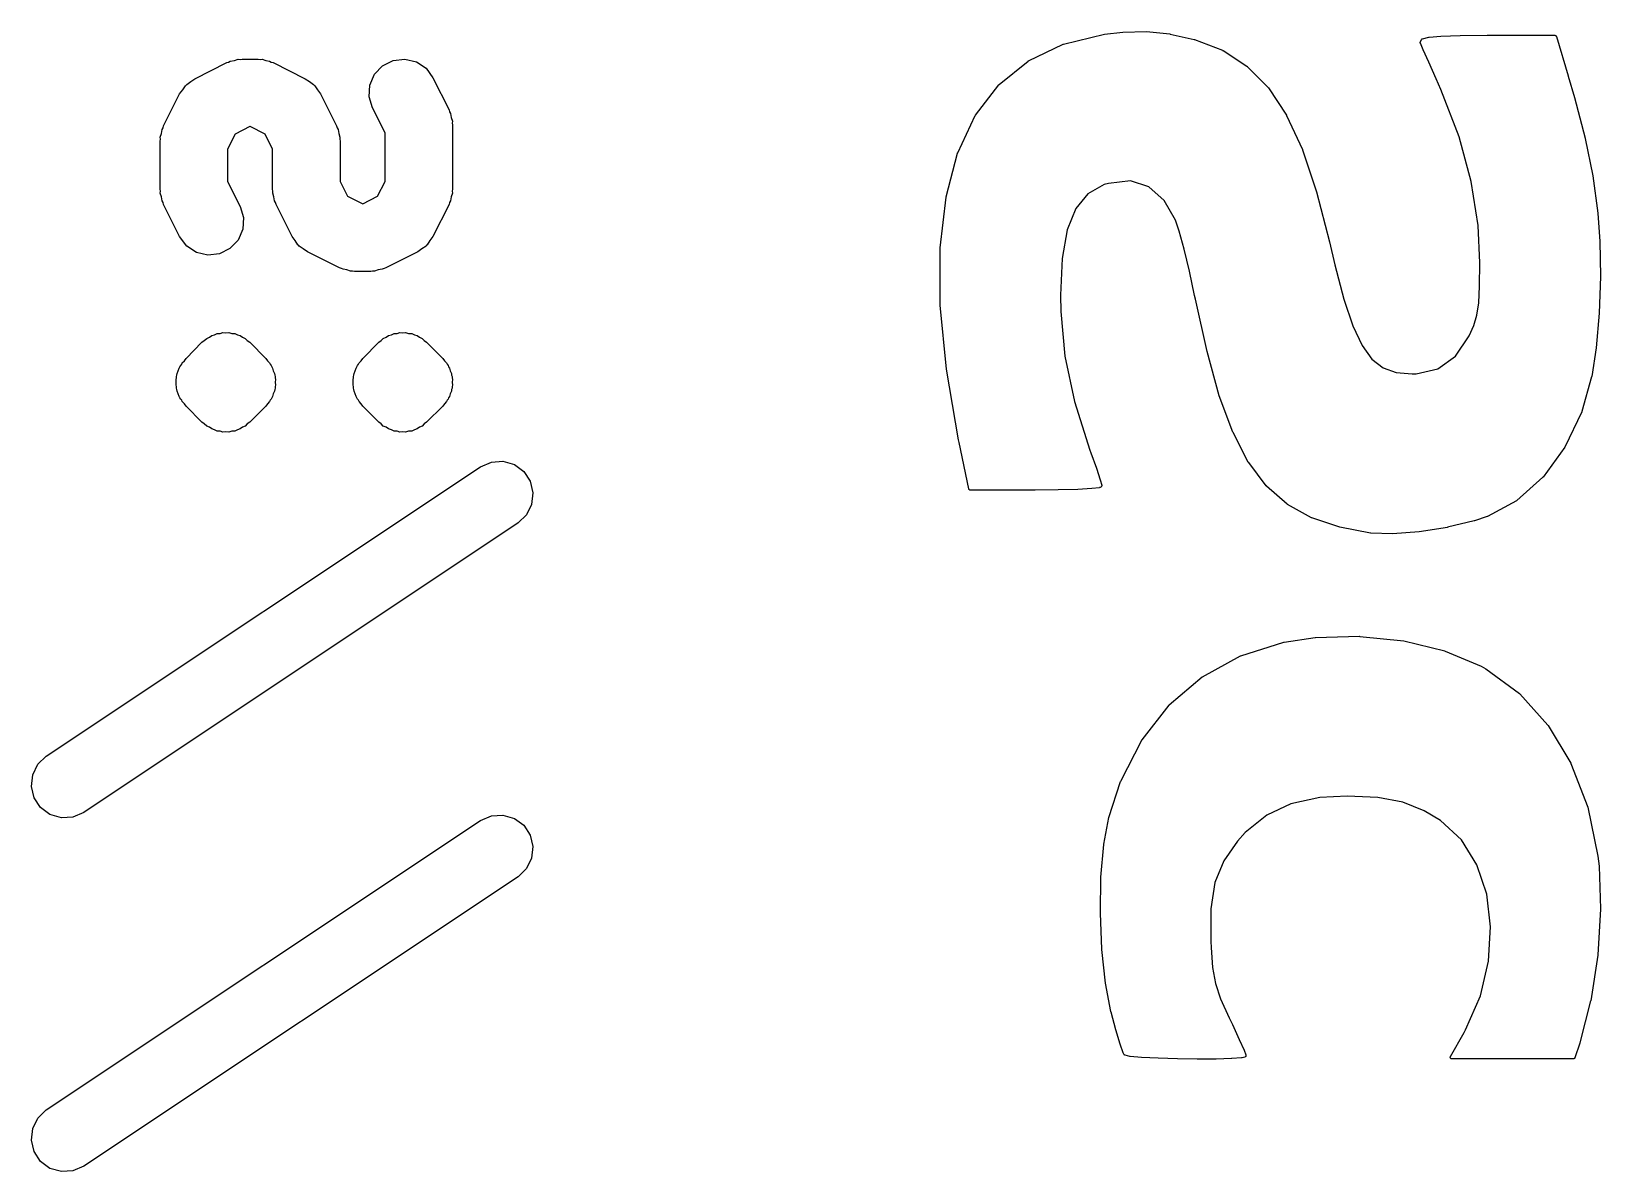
# Model space of a CAD drawing. Extents: x 91.3 to 189.8, y -113.5 to -60.4.
# Drawn here: x 109.155 to 113.801, y -88.068 to -84.692 of the extents above; entities that cross this region are included whole.
import ezdxf

# ---------------------------------------------------------------- set-up
doc = ezdxf.new("R2010")
doc.units = 0
doc.header["$MEASUREMENT"] = 0
doc.layers.add('BLACK', color=7, linetype='CONTINUOUS')

msp = doc.modelspace()

# ---------------------------------------------------------------- linework, layer by layer
at = {"layer": 'Black'}
for p, q in [((112.332, -84.7001), (112.386, -84.6937)), ((112.386, -84.6937), (112.457, -84.6918)), ((112.386, -84.6937), (112.386, -84.6937)), ((112.386, -84.6937), (112.386, -84.6937)), ((112.457, -84.6918), (112.457, -84.6918)), ((112.457, -84.6918), (112.526, -84.6995)), ((112.457, -84.6918), (112.457, -84.6918)), ((112.107, -84.7791), (112.21, -84.7296)), ((112.21, -84.7296), (112.211, -84.7295)), ((112.211, -84.7293), (112.332, -84.7002)), ((112.211, -84.7295), (112.211, -84.7293)), ((112.332, -84.7002), (112.332, -84.7001)), ((112.332, -84.7002), (112.332, -84.7002)), ((112.526, -84.6995), (112.527, -84.6996)), ((112.527, -84.6996), (112.527, -84.6996)), ((112.527, -84.6996), (112.598, -84.7156)), ((112.598, -84.7156), (112.598, -84.7158)), ((112.598, -84.7158), (112.599, -84.7158)), ((112.599, -84.7158), (112.682, -84.7479)), ((113.267, -84.7238), (113.268, -84.7234)), ((113.267, -84.7243), (113.267, -84.7238)), ((113.267, -84.7247), (113.267, -84.7243)), ((113.267, -84.7251), (113.267, -84.7247)), ((113.267, -84.7253), (113.267, -84.7251)), ((113.267, -84.7254), (113.267, -84.7253)), ((113.267, -84.7255), (113.267, -84.7254)), ((113.267, -84.726), (113.267, -84.7255)), ((113.267, -84.7255), (113.267, -84.7255)), ((113.267, -84.7265), (113.267, -84.726)), ((113.268, -84.7268), (113.267, -84.7265)), ((113.268, -84.723), (113.271, -84.7163)), ((113.268, -84.7234), (113.268, -84.723)), ((113.268, -84.7271), (113.268, -84.7268)), ((113.276, -84.746), (113.268, -84.7271)), ((113.271, -84.7155), (113.272, -84.7152)), ((113.271, -84.716), (113.271, -84.7155)), ((113.271, -84.7163), (113.271, -84.716)), ((113.272, -84.7143), (113.273, -84.7141)), ((113.272, -84.7146), (113.272, -84.7143)), ((113.272, -84.7149), (113.272, -84.7146)), ((113.272, -84.7152), (113.272, -84.7149)), ((113.273, -84.7139), (113.274, -84.7138)), ((113.273, -84.7141), (113.273, -84.7139)), ((113.274, -84.7136), (113.292, -84.7088)), ((113.274, -84.7138), (113.274, -84.7136)), ((113.292, -84.7088), (113.293, -84.7087)), ((113.292, -84.7088), (113.292, -84.7088)), ((113.293, -84.7087), (113.328, -84.7056)), ((113.328, -84.7056), (113.385, -84.7039)), ((113.328, -84.7056), (113.328, -84.7056)), ((113.328, -84.7056), (113.328, -84.7056)), ((113.385, -84.7039), (113.465, -84.7034)), ((113.385, -84.7039), (113.385, -84.7039)), ((113.385, -84.7039), (113.385, -84.7039)), ((113.465, -84.7034), (113.465, -84.7034)), ((113.465, -84.7034), (113.465, -84.7034)), ((113.465, -84.7034), (113.665, -84.7034)), ((113.665, -84.7034), (113.665, -84.7035)), ((113.665, -84.7035), (113.666, -84.7036)), ((113.666, -84.7036), (113.666, -84.7037)), ((113.666, -84.7037), (113.666, -84.7037)), ((113.666, -84.7037), (113.667, -84.704)), ((113.667, -84.704), (113.667, -84.7042)), ((113.667, -84.7042), (113.668, -84.7044)), ((113.668, -84.7044), (113.668, -84.7046)), ((113.668, -84.7046), (113.668, -84.705)), ((113.668, -84.705), (113.669, -84.7054)), ((113.669, -84.7054), (113.669, -84.7057)), ((113.669, -84.7057), (113.669, -84.7059)), ((113.669, -84.7059), (113.669, -84.7065)), ((113.669, -84.7065), (113.67, -84.707)), ((113.67, -84.707), (113.705, -84.8239)), ((109.639, -84.832), (109.734, -84.7844)), ((109.734, -84.7844), (109.739, -84.7827)), ((109.739, -84.7827), (109.744, -84.7798)), ((109.744, -84.7798), (109.756, -84.7778)), ((109.756, -84.7778), (109.767, -84.7745)), ((109.767, -84.7745), (109.773, -84.7748)), ((109.773, -84.7748), (109.779, -84.7738)), ((109.779, -84.7738), (109.826, -84.7738)), ((109.826, -84.7738), (109.832, -84.7748)), ((109.832, -84.7748), (109.838, -84.7745)), ((109.838, -84.7745), (109.849, -84.7778)), ((109.849, -84.7778), (109.86, -84.7798)), ((109.86, -84.7798), (109.865, -84.7827)), ((109.865, -84.7827), (109.871, -84.7844)), ((109.871, -84.7844), (109.966, -84.832)), ((110.195, -84.7935), (110.226, -84.778)), ((110.226, -84.778), (110.261, -84.774)), ((110.261, -84.774), (110.295, -84.7821)), ((110.295, -84.7821), (110.324, -84.8012)), ((112.02, -84.8495), (112.106, -84.7797)), ((112.106, -84.7794), (112.107, -84.7791)), ((112.106, -84.7797), (112.106, -84.7794)), ((112.682, -84.7479), (112.682, -84.7482)), ((112.682, -84.7482), (112.683, -84.7484)), ((112.683, -84.7484), (112.754, -84.7947)), ((113.292, -84.7832), (113.276, -84.746)), ((113.276, -84.746), (113.276, -84.746)), ((113.276, -84.746), (113.276, -84.746)), ((113.314, -84.8323), (113.292, -84.7832)), ((113.292, -84.7832), (113.292, -84.7832)), ((109.627, -84.8407), (109.639, -84.832)), ((109.966, -84.832), (109.978, -84.8407)), ((110.157, -84.8506), (110.171, -84.8187)), ((110.171, -84.8187), (110.195, -84.7935)), ((110.324, -84.8012), (110.344, -84.8291)), ((110.344, -84.8291), (110.392, -84.9243)), ((112.754, -84.7947), (112.755, -84.7951)), ((112.755, -84.7951), (112.755, -84.7954)), ((112.755, -84.7954), (112.817, -84.858)), ((113.328, -84.8641), (113.314, -84.8323)), ((113.705, -84.8239), (113.705, -84.824)), ((113.705, -84.824), (113.705, -84.824)), ((113.705, -84.824), (113.724, -84.8877)), ((109.546, -84.9719), (109.594, -84.8767)), ((109.594, -84.8767), (109.603, -84.8649)), ((109.603, -84.8649), (109.611, -84.8527)), ((109.611, -84.8527), (109.613, -84.851)), ((109.613, -84.851), (109.615, -84.8488)), ((109.615, -84.8488), (109.627, -84.8407)), ((109.978, -84.8407), (109.99, -84.8488)), ((109.99, -84.8488), (109.992, -84.851)), ((109.992, -84.851), (109.994, -84.8527)), ((109.994, -84.8527), (110.002, -84.8649)), ((110.002, -84.8649), (110.011, -84.8767)), ((110.011, -84.8767), (110.058, -84.9719)), ((110.155, -84.8852), (110.157, -84.8506)), ((111.95, -84.9403), (112.019, -84.8503)), ((112.019, -84.8499), (112.02, -84.8495)), ((112.019, -84.8503), (112.019, -84.8499)), ((112.817, -84.858), (112.817, -84.8584)), ((112.817, -84.8584), (112.818, -84.8588)), ((112.818, -84.8588), (112.871, -84.9398)), ((113.382, -85.0045), (113.328, -84.8641)), ((110.165, -84.9185), (110.155, -84.8852)), ((110.202, -84.9927), (110.165, -84.9185)), ((110.392, -84.9243), (110.393, -84.9299)), ((113.724, -84.8877), (113.724, -84.8878)), ((113.724, -84.8878), (113.724, -84.8878)), ((113.724, -84.8878), (113.755, -85.0085)), ((109.545, -84.9775), (109.546, -84.9719)), ((109.802, -84.9738), (109.758, -84.996)), ((109.803, -84.9738), (109.802, -84.9738)), ((109.847, -84.996), (109.803, -84.9738)), ((110.058, -84.9719), (110.06, -84.9775)), ((110.393, -84.9299), (110.396, -84.9348)), ((110.396, -84.9348), (110.398, -84.9464)), ((110.398, -84.9464), (110.402, -84.9576)), ((110.402, -84.9576), (110.401, -84.9634)), ((110.401, -84.9634), (110.402, -84.969)), ((110.402, -84.969), (110.402, -85.1595)), ((111.898, -85.0512), (111.949, -84.9412)), ((111.949, -84.9408), (111.95, -84.9403)), ((111.949, -84.9412), (111.949, -84.9408)), ((112.871, -84.9398), (112.871, -84.9402)), ((112.871, -84.9402), (112.871, -84.9405)), ((112.871, -84.9405), (112.918, -85.042)), ((109.536, -85.0052), (109.54, -84.994)), ((109.537, -85.011), (109.536, -85.0052)), ((109.536, -85.0167), (109.537, -85.011)), ((109.536, -85.1595), (109.536, -85.0167)), ((109.54, -84.994), (109.542, -84.9825)), ((109.542, -84.9825), (109.545, -84.9775)), ((109.758, -84.996), (109.736, -85.0403)), ((109.869, -85.0403), (109.847, -84.996)), ((110.06, -84.9775), (110.063, -84.9825)), ((110.063, -84.9825), (110.065, -84.994)), ((110.065, -84.994), (110.068, -85.0052)), ((110.068, -85.0052), (110.068, -85.011)), ((110.068, -85.011), (110.069, -85.0167)), ((110.069, -85.0167), (110.069, -85.1359)), ((110.202, -85.1359), (110.202, -84.9927)), ((113.418, -85.136), (113.382, -85.0045)), ((113.755, -85.0085), (113.755, -85.0087)), ((113.755, -85.0087), (113.755, -85.0088)), ((113.755, -85.0088), (113.778, -85.1197)), ((109.736, -85.0403), (109.736, -85.1359)), ((109.869, -85.1595), (109.869, -85.0403)), ((111.863, -85.182), (111.897, -85.052)), ((111.897, -85.0516), (111.898, -85.0512)), ((111.897, -85.052), (111.897, -85.0516)), ((112.918, -85.042), (112.918, -85.0422)), ((112.918, -85.0422), (112.918, -85.0425)), ((112.918, -85.0425), (112.96, -85.1665)), ((109.537, -85.1652), (109.536, -85.1595)), ((109.736, -85.1359), (109.773, -85.21)), ((109.87, -85.1652), (109.869, -85.1595)), ((110.069, -85.1359), (110.091, -85.1802)), ((110.18, -85.1802), (110.202, -85.1359)), ((110.402, -85.1595), (110.401, -85.1652)), ((112.331, -85.1456), (112.283, -85.1728)), ((112.344, -85.1418), (112.331, -85.1456)), ((112.409, -85.1347), (112.344, -85.1418)), ((112.463, -85.1517), (112.409, -85.1347)), ((112.509, -85.193), (112.463, -85.1517)), ((113.438, -85.267), (113.418, -85.136)), ((113.778, -85.1197), (113.778, -85.1199)), ((113.778, -85.1199), (113.778, -85.12)), ((113.778, -85.12), (113.793, -85.2306)), ((109.536, -85.171), (109.537, -85.1652)), ((109.54, -85.1822), (109.536, -85.171)), ((109.542, -85.1937), (109.54, -85.1822)), ((109.545, -85.1987), (109.542, -85.1937)), ((109.546, -85.2042), (109.545, -85.1987)), ((109.594, -85.2995), (109.546, -85.2042)), ((109.87, -85.171), (109.87, -85.1652)), ((109.873, -85.1822), (109.87, -85.171)), ((109.875, -85.1937), (109.873, -85.1822)), ((109.878, -85.1987), (109.875, -85.1937)), ((109.88, -85.2042), (109.878, -85.1987)), ((109.927, -85.2995), (109.88, -85.2042)), ((110.091, -85.1802), (110.136, -85.2024)), ((110.136, -85.2024), (110.18, -85.1802)), ((110.136, -85.2024), (110.136, -85.2024)), ((110.392, -85.2042), (110.344, -85.2995)), ((110.393, -85.1987), (110.392, -85.2042)), ((110.396, -85.1937), (110.393, -85.1987)), ((110.398, -85.1822), (110.396, -85.1937)), ((110.402, -85.171), (110.398, -85.1822)), ((110.401, -85.1652), (110.402, -85.171)), ((111.846, -85.3325), (111.863, -85.1827)), ((111.863, -85.1824), (111.863, -85.182)), ((111.863, -85.1827), (111.863, -85.1824)), ((112.283, -85.1728), (112.247, -85.2166)), ((112.542, -85.2506), (112.509, -85.193)), ((112.96, -85.1665), (112.96, -85.1667)), ((112.96, -85.1667), (112.96, -85.1668)), ((112.96, -85.1668), (112.998, -85.3154)), ((109.773, -85.21), (109.783, -85.2433)), ((109.783, -85.2433), (109.781, -85.278)), ((112.247, -85.2166), (112.222, -85.2798)), ((112.553, -85.2838), (112.542, -85.2506)), ((113.793, -85.2306), (113.793, -85.2308)), ((113.793, -85.2308), (113.793, -85.231)), ((113.793, -85.231), (113.799, -85.3127)), ((109.615, -85.3274), (109.594, -85.2995)), ((109.781, -85.278), (109.767, -85.3099)), ((109.936, -85.3113), (109.927, -85.2995)), ((110.344, -85.2995), (110.335, -85.3113)), ((112.222, -85.2798), (112.207, -85.3647)), ((112.568, -85.3367), (112.553, -85.2838)), ((113.443, -85.3769), (113.438, -85.267)), ((109.644, -85.3465), (109.615, -85.3274)), ((109.677, -85.3546), (109.644, -85.3465)), ((109.743, -85.3351), (109.712, -85.3506)), ((109.767, -85.3099), (109.743, -85.3351)), ((109.944, -85.3235), (109.936, -85.3113)), ((109.946, -85.3252), (109.944, -85.3235)), ((109.948, -85.3274), (109.946, -85.3252)), ((109.96, -85.3355), (109.948, -85.3274)), ((109.972, -85.3442), (109.96, -85.3355)), ((110.067, -85.3918), (109.972, -85.3442)), ((110.299, -85.3442), (110.204, -85.3918)), ((110.311, -85.3355), (110.299, -85.3442)), ((110.324, -85.3274), (110.311, -85.3355)), ((110.325, -85.3252), (110.324, -85.3274)), ((110.327, -85.3235), (110.325, -85.3252)), ((110.335, -85.3113), (110.327, -85.3235)), ((111.846, -85.3328), (111.846, -85.3325)), ((111.846, -85.3331), (111.846, -85.3328)), ((111.846, -85.5026), (111.846, -85.3331)), ((112.584, -85.4023), (112.568, -85.3367)), ((112.998, -85.3154), (112.998, -85.3155)), ((112.998, -85.3155), (112.998, -85.3155)), ((112.998, -85.3155), (113.014, -85.3827)), ((113.799, -85.3127), (113.799, -85.3129)), ((113.799, -85.3129), (113.799, -85.313)), ((113.799, -85.313), (113.801, -85.4178)), ((109.712, -85.3506), (109.677, -85.3546)), ((110.073, -85.3935), (110.067, -85.3918)), ((110.204, -85.3918), (110.199, -85.3935)), ((112.207, -85.3647), (112.202, -85.4731)), ((113.014, -85.3827), (113.041, -85.4845)), ((113.442, -85.4464), (113.443, -85.3769)), ((110.078, -85.3964), (110.073, -85.3935)), ((110.089, -85.3984), (110.078, -85.3964)), ((110.1, -85.4017), (110.089, -85.3984)), ((110.106, -85.4014), (110.1, -85.4017)), ((110.112, -85.4024), (110.106, -85.4014)), ((110.16, -85.4024), (110.112, -85.4024)), ((110.165, -85.4014), (110.16, -85.4024)), ((110.171, -85.4017), (110.165, -85.4014)), ((110.182, -85.3984), (110.171, -85.4017)), ((110.194, -85.3964), (110.182, -85.3984)), ((110.199, -85.3935), (110.194, -85.3964)), ((112.599, -85.4735), (112.584, -85.4023)), ((113.801, -85.418), (113.797, -85.5263)), ((113.801, -85.4178), (113.801, -85.4179)), ((113.801, -85.4179), (113.801, -85.418)), ((112.202, -85.4731), (112.203, -85.521)), ((112.602, -85.4848), (112.599, -85.4735)), ((112.602, -85.4849), (112.602, -85.4848)), ((112.602, -85.4848), (112.602, -85.4848)), ((112.636, -85.64), (112.602, -85.4849)), ((113.041, -85.4845), (113.067, -85.5634)), ((113.44, -85.496), (113.442, -85.4464)), ((111.846, -85.5028), (111.846, -85.5026)), ((111.846, -85.503), (111.846, -85.5028)), ((111.864, -85.6921), (111.846, -85.503)), ((112.203, -85.521), (112.215, -85.6536)), ((113.426, -85.5627), (113.435, -85.5324)), ((113.435, -85.5324), (113.44, -85.496)), ((113.797, -85.5266), (113.788, -85.6285)), ((113.797, -85.5263), (113.797, -85.5265)), ((113.797, -85.5265), (113.797, -85.5266)), ((113.067, -85.5634), (113.095, -85.622)), ((113.412, -85.5929), (113.426, -85.5627)), ((109.613, -85.6602), (109.66, -85.6126)), ((109.66, -85.6126), (109.667, -85.6076)), ((109.667, -85.6076), (109.674, -85.6014)), ((109.674, -85.6014), (109.682, -85.5977)), ((109.682, -85.5977), (109.689, -85.5927)), ((109.689, -85.5927), (109.697, -85.5904)), ((109.697, -85.5904), (109.705, -85.5867)), ((109.705, -85.5867), (109.714, -85.586)), ((109.714, -85.586), (109.722, -85.5837)), ((109.722, -85.5837), (109.731, -85.5845)), ((109.731, -85.5845), (109.74, -85.5837)), ((109.74, -85.5837), (109.748, -85.586)), ((109.748, -85.586), (109.757, -85.5867)), ((109.757, -85.5867), (109.765, -85.5904)), ((109.765, -85.5904), (109.773, -85.5927)), ((109.773, -85.5927), (109.78, -85.5977)), ((109.78, -85.5977), (109.788, -85.6014)), ((109.788, -85.6014), (109.794, -85.6076)), ((109.794, -85.6076), (109.802, -85.6126)), ((109.802, -85.6126), (109.849, -85.6602)), ((110.136, -85.6602), (110.184, -85.6126)), ((110.184, -85.6126), (110.191, -85.6076)), ((110.191, -85.6076), (110.197, -85.6014)), ((110.197, -85.6014), (110.205, -85.5977)), ((110.205, -85.5977), (110.212, -85.5927)), ((110.212, -85.5927), (110.221, -85.5904)), ((110.221, -85.5904), (110.229, -85.5867)), ((110.229, -85.5867), (110.238, -85.586)), ((110.238, -85.586), (110.246, -85.5837)), ((110.246, -85.5837), (110.255, -85.5845)), ((110.255, -85.5845), (110.263, -85.5837)), ((110.263, -85.5837), (110.272, -85.586)), ((110.272, -85.586), (110.281, -85.5867)), ((110.281, -85.5867), (110.289, -85.5904)), ((110.289, -85.5904), (110.297, -85.5927)), ((110.297, -85.5927), (110.304, -85.5977)), ((110.304, -85.5977), (110.312, -85.6014)), ((110.312, -85.6014), (110.318, -85.6076)), ((110.318, -85.6076), (110.325, -85.6126)), ((110.325, -85.6126), (110.373, -85.6602)), ((113.095, -85.622), (113.124, -85.6627)), ((113.371, -85.6539), (113.412, -85.5929)), ((109.601, -85.6736), (109.608, -85.6674)), ((109.608, -85.6674), (109.613, -85.6602)), ((109.849, -85.6602), (109.854, -85.6674)), ((109.854, -85.6674), (109.86, -85.6736)), ((110.125, -85.6736), (110.131, -85.6674)), ((110.131, -85.6674), (110.136, -85.6602)), ((110.373, -85.6602), (110.378, -85.6674)), ((110.378, -85.6674), (110.384, -85.6736)), ((112.215, -85.6536), (112.243, -85.7875)), ((112.636, -85.6401), (112.636, -85.64)), ((112.636, -85.6402), (112.636, -85.6401)), ((112.672, -85.7707), (112.636, -85.6402)), ((113.124, -85.6627), (113.157, -85.6883)), ((113.319, -85.691), (113.371, -85.6539)), ((113.788, -85.6288), (113.775, -85.7142)), ((113.788, -85.6285), (113.788, -85.6286)), ((113.788, -85.6286), (113.788, -85.6288)), ((109.584, -85.7222), (109.585, -85.718)), ((109.585, -85.7136), (109.586, -85.7095)), ((109.585, -85.718), (109.585, -85.7136)), ((109.586, -85.7095), (109.587, -85.7051)), ((109.587, -85.7051), (109.59, -85.6971)), ((109.59, -85.6971), (109.593, -85.6887)), ((109.593, -85.6887), (109.595, -85.6851)), ((109.595, -85.6851), (109.597, -85.681)), ((109.597, -85.681), (109.6, -85.6776)), ((109.6, -85.6776), (109.601, -85.6736)), ((109.86, -85.6736), (109.862, -85.6776)), ((109.862, -85.6776), (109.865, -85.681)), ((109.865, -85.681), (109.867, -85.6851)), ((109.867, -85.6851), (109.869, -85.6887)), ((109.869, -85.6887), (109.871, -85.6971)), ((109.871, -85.6971), (109.875, -85.7051)), ((109.875, -85.7051), (109.876, -85.7095)), ((109.876, -85.7095), (109.877, -85.7136)), ((109.877, -85.7136), (109.877, -85.718)), ((109.877, -85.718), (109.878, -85.7222)), ((110.108, -85.7222), (110.109, -85.718)), ((110.109, -85.7136), (110.11, -85.7095)), ((110.109, -85.718), (110.109, -85.7136)), ((110.11, -85.7095), (110.111, -85.7051)), ((110.111, -85.7051), (110.114, -85.6971)), ((110.114, -85.6971), (110.117, -85.6887)), ((110.117, -85.6887), (110.119, -85.6851)), ((110.119, -85.6851), (110.121, -85.681)), ((110.121, -85.681), (110.123, -85.6776)), ((110.123, -85.6776), (110.125, -85.6736)), ((110.384, -85.6736), (110.386, -85.6776)), ((110.386, -85.6776), (110.389, -85.681)), ((110.389, -85.681), (110.39, -85.6851)), ((110.39, -85.6851), (110.393, -85.6887)), ((110.393, -85.6887), (110.395, -85.6971)), ((110.395, -85.6971), (110.399, -85.7051)), ((110.399, -85.7051), (110.399, -85.7095)), ((110.399, -85.7095), (110.401, -85.7136)), ((110.401, -85.7136), (110.401, -85.718)), ((110.401, -85.718), (110.402, -85.7222)), ((111.864, -85.6923), (111.864, -85.6921)), ((111.864, -85.6925), (111.864, -85.6923)), ((111.9, -85.9011), (111.864, -85.6925)), ((113.157, -85.6883), (113.196, -85.702)), ((113.196, -85.702), (113.243, -85.706)), ((113.243, -85.706), (113.255, -85.7057)), ((113.255, -85.7057), (113.319, -85.691)), ((113.774, -85.7148), (113.745, -85.8173)), ((113.775, -85.7142), (113.774, -85.7145)), ((113.774, -85.7145), (113.774, -85.7148)), ((109.584, -85.731), (109.584, -85.7222)), ((109.584, -85.7397), (109.584, -85.731)), ((109.585, -85.7439), (109.584, -85.7397)), ((109.585, -85.7483), (109.585, -85.7439)), ((109.586, -85.7525), (109.585, -85.7483)), ((109.587, -85.7568), (109.586, -85.7525)), ((109.59, -85.7648), (109.587, -85.7568)), ((109.593, -85.7732), (109.59, -85.7648)), ((109.871, -85.7648), (109.869, -85.7732)), ((109.875, -85.7568), (109.871, -85.7648)), ((109.876, -85.7525), (109.875, -85.7568)), ((109.877, -85.7483), (109.876, -85.7525)), ((109.878, -85.7222), (109.877, -85.731)), ((109.877, -85.731), (109.878, -85.7397)), ((109.878, -85.7397), (109.877, -85.7439)), ((109.877, -85.7439), (109.877, -85.7483)), ((110.108, -85.731), (110.108, -85.7222)), ((110.108, -85.7397), (110.108, -85.731)), ((110.109, -85.7439), (110.108, -85.7397)), ((110.109, -85.7483), (110.109, -85.7439)), ((110.11, -85.7525), (110.109, -85.7483)), ((110.111, -85.7568), (110.11, -85.7525)), ((110.114, -85.7648), (110.111, -85.7568)), ((110.117, -85.7732), (110.114, -85.7648)), ((110.395, -85.7648), (110.393, -85.7732)), ((110.399, -85.7568), (110.395, -85.7648)), ((110.401, -85.7483), (110.399, -85.7525)), ((110.399, -85.7525), (110.399, -85.7568)), ((110.402, -85.7222), (110.401, -85.731)), ((110.401, -85.731), (110.402, -85.7397)), ((110.402, -85.7397), (110.401, -85.7439)), ((110.401, -85.7439), (110.401, -85.7483)), ((109.595, -85.7768), (109.593, -85.7732)), ((109.597, -85.781), (109.595, -85.7768)), ((109.6, -85.7843), (109.597, -85.781)), ((109.601, -85.7883), (109.6, -85.7843)), ((109.608, -85.7945), (109.601, -85.7883)), ((109.613, -85.8017), (109.608, -85.7945)), ((109.66, -85.8493), (109.613, -85.8017)), ((109.849, -85.8017), (109.802, -85.8493)), ((109.854, -85.7945), (109.849, -85.8017)), ((109.86, -85.7883), (109.854, -85.7945)), ((109.862, -85.7843), (109.86, -85.7883)), ((109.865, -85.781), (109.862, -85.7843)), ((109.867, -85.7768), (109.865, -85.781)), ((109.869, -85.7732), (109.867, -85.7768)), ((110.119, -85.7768), (110.117, -85.7732)), ((110.121, -85.781), (110.119, -85.7768)), ((110.123, -85.7843), (110.121, -85.781)), ((110.125, -85.7883), (110.123, -85.7843)), ((110.131, -85.7945), (110.125, -85.7883)), ((110.136, -85.8017), (110.131, -85.7945)), ((110.184, -85.8493), (110.136, -85.8017)), ((110.373, -85.8017), (110.325, -85.8493)), ((110.378, -85.7945), (110.373, -85.8017)), ((110.384, -85.7883), (110.378, -85.7945)), ((110.386, -85.7843), (110.384, -85.7883)), ((110.389, -85.781), (110.386, -85.7843)), ((110.39, -85.7768), (110.389, -85.781)), ((110.393, -85.7732), (110.39, -85.7768)), ((112.243, -85.7875), (112.289, -85.9317)), ((112.672, -85.7709), (112.672, -85.7707)), ((112.672, -85.7711), (112.672, -85.7709)), ((112.712, -85.8791), (112.672, -85.7711)), ((109.667, -85.8543), (109.66, -85.8493)), ((109.674, -85.8605), (109.667, -85.8543)), ((109.794, -85.8543), (109.788, -85.8605)), ((109.802, -85.8493), (109.794, -85.8543)), ((110.191, -85.8543), (110.184, -85.8493)), ((110.197, -85.8605), (110.191, -85.8543)), ((110.318, -85.8543), (110.312, -85.8605)), ((110.325, -85.8493), (110.318, -85.8543)), ((113.745, -85.818), (113.695, -85.9226)), ((113.745, -85.8173), (113.745, -85.8177)), ((113.745, -85.8177), (113.745, -85.818)), ((109.682, -85.8642), (109.674, -85.8605)), ((109.689, -85.8692), (109.682, -85.8642)), ((109.697, -85.8715), (109.689, -85.8692)), ((109.705, -85.8752), (109.697, -85.8715)), ((109.714, -85.8759), (109.705, -85.8752)), ((109.722, -85.8782), (109.714, -85.8759)), ((109.731, -85.8774), (109.722, -85.8782)), ((109.74, -85.8782), (109.731, -85.8774)), ((109.748, -85.8759), (109.74, -85.8782)), ((109.757, -85.8752), (109.748, -85.8759)), ((109.765, -85.8715), (109.757, -85.8752)), ((109.773, -85.8692), (109.765, -85.8715)), ((109.78, -85.8642), (109.773, -85.8692)), ((109.788, -85.8605), (109.78, -85.8642)), ((110.205, -85.8642), (110.197, -85.8605)), ((110.212, -85.8692), (110.205, -85.8642)), ((110.221, -85.8715), (110.212, -85.8692)), ((110.229, -85.8752), (110.221, -85.8715)), ((110.238, -85.8759), (110.229, -85.8752)), ((110.246, -85.8782), (110.238, -85.8759)), ((110.255, -85.8774), (110.246, -85.8782)), ((110.263, -85.8782), (110.255, -85.8774)), ((110.272, -85.8759), (110.263, -85.8782)), ((110.281, -85.8752), (110.272, -85.8759)), ((110.289, -85.8715), (110.281, -85.8752)), ((110.297, -85.8692), (110.289, -85.8715)), ((110.304, -85.8642), (110.297, -85.8692)), ((110.312, -85.8605), (110.304, -85.8642)), ((111.9, -85.9012), (111.9, -85.9011)), ((111.902, -85.9092), (111.9, -85.9012)), ((111.9, -85.9012), (111.9, -85.9012)), ((112.713, -85.8794), (112.712, -85.8791)), ((112.713, -85.8797), (112.713, -85.8794)), ((112.758, -85.9674), (112.713, -85.8797)), ((111.93, -86.0463), (111.902, -85.9092)), ((111.902, -85.9092), (111.902, -85.9092)), ((111.902, -85.9092), (111.902, -85.9092)), ((112.289, -85.9317), (112.292, -85.9399)), ((112.292, -85.9399), (112.292, -85.9399)), ((112.292, -85.9399), (112.292, -85.9399)), ((112.292, -85.9399), (112.308, -85.9854)), ((113.695, -85.9234), (113.631, -86.0116)), ((113.695, -85.9226), (113.695, -85.9229)), ((113.695, -85.9229), (113.695, -85.9234)), ((109.199, -86.8382), (110.485, -85.9811)), ((110.485, -85.9811), (110.517, -85.9671)), ((110.517, -85.9671), (110.551, -85.9649)), ((110.551, -85.9649), (110.585, -85.9746)), ((110.585, -85.9746), (110.613, -85.9952)), ((110.613, -85.9952), (110.632, -86.0241)), ((112.308, -85.9854), (112.308, -85.9854)), ((112.308, -85.9854), (112.308, -85.9855)), ((112.308, -85.9855), (112.319, -86.0195)), ((112.758, -85.9677), (112.758, -85.9674)), ((112.759, -85.9681), (112.758, -85.9677)), ((112.811, -86.0376), (112.759, -85.9681)), ((110.632, -86.0241), (110.64, -86.0579)), ((112.317, -86.0431), (112.295, -86.0459)), ((112.318, -86.0428), (112.317, -86.043)), ((112.317, -86.043), (112.317, -86.043)), ((112.317, -86.043), (112.317, -86.0431)), ((112.319, -86.0425), (112.318, -86.0428)), ((112.319, -86.0195), (112.319, -86.0196)), ((112.319, -86.0196), (112.319, -86.0198)), ((112.319, -86.0198), (112.324, -86.0356)), ((112.321, -86.0412), (112.319, -86.0424)), ((112.319, -86.0424), (112.319, -86.0425)), ((112.319, -86.0425), (112.319, -86.0425)), ((112.322, -86.0408), (112.321, -86.0412)), ((112.323, -86.04), (112.322, -86.0402)), ((112.322, -86.0402), (112.322, -86.0404)), ((112.322, -86.0404), (112.322, -86.0408)), ((112.324, -86.0379), (112.323, -86.0385)), ((112.323, -86.0385), (112.323, -86.0387)), ((112.323, -86.0387), (112.323, -86.039)), ((112.323, -86.039), (112.323, -86.0395)), ((112.323, -86.0395), (112.323, -86.04)), ((112.324, -86.0356), (112.324, -86.0362)), ((112.324, -86.0362), (112.324, -86.0368)), ((112.324, -86.0368), (112.324, -86.0371)), ((112.324, -86.0371), (112.324, -86.0373)), ((112.324, -86.0373), (112.324, -86.0379)), ((112.812, -86.038), (112.811, -86.0376)), ((112.812, -86.0384), (112.812, -86.038)), ((112.873, -86.0918), (112.812, -86.0384)), ((113.63, -86.0123), (113.553, -86.0811)), ((113.631, -86.0116), (113.63, -86.0119)), ((113.63, -86.0119), (113.63, -86.0123)), ((110.64, -86.0579), (110.636, -86.0924)), ((111.93, -86.047), (111.93, -86.0463)), ((111.93, -86.0478), (111.93, -86.047)), ((111.93, -86.0479), (111.93, -86.0478)), ((111.93, -86.0478), (111.93, -86.0478)), ((111.931, -86.0485), (111.93, -86.0479)), ((111.931, -86.0491), (111.931, -86.0485)), ((111.931, -86.0492), (111.931, -86.0491)), ((111.931, -86.0491), (111.931, -86.0491)), ((111.932, -86.0496), (111.931, -86.0492)), ((111.933, -86.05), (111.932, -86.0496)), ((111.934, -86.0501), (111.933, -86.05)), ((111.933, -86.05), (111.933, -86.05)), ((111.933, -86.05), (111.933, -86.05)), ((111.935, -86.0503), (111.934, -86.0501)), ((112.127, -86.0503), (111.935, -86.0503)), ((112.195, -86.0497), (112.127, -86.0503)), ((112.127, -86.0503), (112.127, -86.0503)), ((112.127, -86.0503), (112.127, -86.0503)), ((112.253, -86.0482), (112.195, -86.0497)), ((112.195, -86.0497), (112.195, -86.0497)), ((112.195, -86.0497), (112.195, -86.0497)), ((112.295, -86.0459), (112.253, -86.0482)), ((112.253, -86.0482), (112.253, -86.0482)), ((112.253, -86.0482), (112.253, -86.0482)), ((112.295, -86.0459), (112.295, -86.0459)), ((112.295, -86.0459), (112.295, -86.0459)), ((113.552, -86.0818), (113.466, -86.1282)), ((113.553, -86.0815), (113.552, -86.0818)), ((113.553, -86.0811), (113.553, -86.0815)), ((110.621, -86.1235), (110.596, -86.1475)), ((110.636, -86.0924), (110.621, -86.1235)), ((112.873, -86.0921), (112.873, -86.0918)), ((112.874, -86.0924), (112.873, -86.0921)), ((112.945, -86.132), (112.874, -86.0924)), ((112.945, -86.1321), (112.945, -86.132)), ((112.946, -86.1323), (112.945, -86.1321)), ((113.029, -86.1601), (112.946, -86.1323)), ((113.465, -86.1285), (113.428, -86.1409)), ((113.466, -86.1282), (113.465, -86.1283)), ((113.465, -86.1283), (113.465, -86.1285)), ((110.596, -86.1475), (109.31, -87.0046)), ((113.029, -86.1602), (113.029, -86.1601)), ((113.029, -86.1601), (113.029, -86.1601)), ((113.12, -86.1776), (113.029, -86.1602)), ((113.121, -86.1776), (113.12, -86.1776)), ((113.121, -86.1777), (113.121, -86.1776)), ((113.185, -86.1802), (113.121, -86.1777)), ((113.264, -86.174), (113.185, -86.1802)), ((113.185, -86.1802), (113.185, -86.1802)), ((113.185, -86.1802), (113.185, -86.1802)), ((113.348, -86.1605), (113.264, -86.174)), ((113.264, -86.174), (113.264, -86.174)), ((113.264, -86.174), (113.264, -86.174)), ((113.427, -86.141), (113.348, -86.1604)), ((113.348, -86.1604), (113.348, -86.1604)), ((113.348, -86.1604), (113.348, -86.1605)), ((113.428, -86.1409), (113.427, -86.1409)), ((113.427, -86.1409), (113.427, -86.141)), ((112.736, -86.5408), (112.863, -86.501)), ((112.863, -86.501), (112.864, -86.5009)), ((112.863, -86.501), (112.863, -86.501)), ((112.864, -86.5009), (112.956, -86.4868)), ((112.956, -86.4868), (112.957, -86.4868)), ((112.957, -86.4868), (113.087, -86.4832)), ((112.957, -86.4868), (112.957, -86.4868)), ((113.087, -86.4832), (113.088, -86.4833)), ((113.088, -86.4833), (113.088, -86.4833)), ((113.088, -86.4833), (113.218, -86.4968)), ((113.218, -86.4968), (113.218, -86.4969)), ((113.218, -86.4969), (113.218, -86.4969)), ((113.218, -86.4969), (113.34, -86.5266)), ((112.622, -86.6029), (112.735, -86.5412)), ((112.735, -86.541), (112.736, -86.5408)), ((112.735, -86.5412), (112.735, -86.541)), ((113.34, -86.5266), (113.34, -86.5267)), ((113.34, -86.5267), (113.341, -86.5268)), ((113.341, -86.5268), (113.447, -86.5718)), ((113.447, -86.5718), (113.447, -86.5719)), ((113.447, -86.5719), (113.447, -86.572)), ((113.447, -86.572), (113.461, -86.5795)), ((113.461, -86.5795), (113.461, -86.5797)), ((113.461, -86.5797), (113.461, -86.5798)), ((113.461, -86.5798), (113.561, -86.6525)), ((112.524, -86.6861), (112.621, -86.6034)), ((112.621, -86.6034), (112.622, -86.6032)), ((112.622, -86.6032), (112.622, -86.6029)), ((112.444, -86.7895), (112.524, -86.6868)), ((112.524, -86.6865), (112.524, -86.6861)), ((112.524, -86.6868), (112.524, -86.6865)), ((113.561, -86.6525), (113.561, -86.6529)), ((113.561, -86.6529), (113.562, -86.6532)), ((113.562, -86.6532), (113.645, -86.7464)), ((113.645, -86.7464), (113.646, -86.7468)), ((113.646, -86.7468), (113.646, -86.7472)), ((113.646, -86.7472), (113.713, -86.8591)), ((112.381, -86.9121), (112.443, -86.7903)), ((112.443, -86.7899), (112.444, -86.7895)), ((112.443, -86.7903), (112.443, -86.7899)), ((109.159, -86.8933), (109.174, -86.8622)), ((109.174, -86.8622), (109.199, -86.8382)), ((113.713, -86.8591), (113.713, -86.8596)), ((113.713, -86.8596), (113.713, -86.8599)), ((113.713, -86.8599), (113.763, -86.9889)), ((109.155, -86.9279), (109.159, -86.8933)), ((112.345, -87.0196), (112.38, -86.9128)), ((112.38, -86.9128), (112.381, -86.9125)), ((112.381, -86.9125), (112.381, -86.9121)), ((109.163, -86.9616), (109.155, -86.9279)), ((109.182, -86.9905), (109.163, -86.9616)), ((112.97, -86.9609), (112.884, -86.979)), ((113.051, -86.9566), (112.97, -86.9609)), ((113.141, -86.9605), (113.051, -86.9566)), ((113.215, -86.9743), (113.141, -86.9605)), ((109.21, -87.0111), (109.182, -86.9905)), ((109.244, -87.0208), (109.21, -87.0111)), ((109.278, -87.0186), (109.244, -87.0208)), ((109.31, -87.0046), (109.278, -87.0186)), ((110.485, -87.0287), (110.517, -87.0147)), ((110.517, -87.0147), (110.551, -87.0125)), ((110.551, -87.0125), (110.585, -87.0223)), ((112.813, -87.0127), (112.749, -87.0643)), ((112.884, -86.979), (112.813, -87.0127)), ((113.279, -87.0002), (113.215, -86.9743)), ((113.327, -87.0287), (113.279, -87.0002)), ((113.763, -86.9889), (113.763, -86.9893)), ((113.763, -86.9893), (113.763, -86.9896)), ((113.763, -86.9896), (113.793, -87.1338)), ((109.199, -87.8858), (110.485, -87.0287)), ((110.585, -87.0223), (110.613, -87.0428)), ((110.613, -87.0428), (110.632, -87.0717)), ((112.33, -87.0992), (112.345, -87.0202)), ((112.345, -87.0199), (112.345, -87.0196)), ((112.345, -87.0202), (112.345, -87.0199)), ((112.749, -87.0643), (112.726, -87.0895)), ((113.389, -87.0857), (113.327, -87.0287)), ((110.632, -87.0717), (110.64, -87.1055)), ((110.64, -87.1055), (110.636, -87.14)), ((112.321, -87.1963), (112.33, -87.0997)), ((112.33, -87.0995), (112.33, -87.0992)), ((112.33, -87.0997), (112.33, -87.0995)), ((112.726, -87.0895), (112.685, -87.1477)), ((113.435, -87.1597), (113.389, -87.0857)), ((110.636, -87.14), (110.621, -87.1711)), ((112.685, -87.1477), (112.659, -87.2125)), ((113.793, -87.1338), (113.793, -87.134)), ((113.793, -87.134), (113.793, -87.1342)), ((113.793, -87.1342), (113.797, -87.1637)), ((110.596, -87.1951), (109.31, -88.0523)), ((110.621, -87.1711), (110.596, -87.1951)), ((112.32, -87.3026), (112.321, -87.1967)), ((112.321, -87.1965), (112.321, -87.1963)), ((112.321, -87.1967), (112.321, -87.1965)), ((113.464, -87.2469), (113.435, -87.1597)), ((113.797, -87.1637), (113.797, -87.1639)), ((113.797, -87.1639), (113.797, -87.1641)), ((113.797, -87.1641), (113.801, -87.2903)), ((112.659, -87.2125), (112.647, -87.2902)), ((113.475, -87.3434), (113.464, -87.2469)), ((112.647, -87.2902), (112.647, -87.3872)), ((113.801, -87.2908), (113.793, -87.4266)), ((113.801, -87.2903), (113.801, -87.2905)), ((113.801, -87.2905), (113.801, -87.2908)), ((112.32, -87.3028), (112.32, -87.3026)), ((112.32, -87.3029), (112.32, -87.3028)), ((112.324, -87.4099), (112.32, -87.3029)), ((113.469, -87.4452), (113.475, -87.3434)), ((112.647, -87.3872), (112.648, -87.4048)), ((112.324, -87.41), (112.324, -87.4099)), ((112.324, -87.4102), (112.324, -87.41)), ((112.335, -87.5099), (112.324, -87.4102)), ((112.648, -87.4048), (112.652, -87.4644)), ((113.793, -87.4271), (113.772, -87.5624)), ((113.793, -87.4266), (113.793, -87.4268)), ((113.793, -87.4268), (113.793, -87.4271)), ((112.652, -87.4644), (112.661, -87.5111)), ((113.445, -87.5481), (113.469, -87.4452)), ((112.335, -87.5101), (112.335, -87.5099)), ((112.335, -87.5103), (112.335, -87.5101)), ((112.351, -87.5945), (112.335, -87.5103)), ((112.661, -87.5111), (112.676, -87.5566)), ((112.676, -87.5566), (112.701, -87.6125)), ((113.401, -87.6484), (113.445, -87.5481)), ((113.771, -87.5629), (113.739, -87.6875)), ((113.772, -87.5626), (113.771, -87.5629)), ((113.772, -87.5624), (113.772, -87.5626)), ((112.351, -87.5947), (112.351, -87.5945)), ((112.351, -87.5948), (112.351, -87.5947)), ((112.352, -87.5964), (112.351, -87.5948)), ((112.352, -87.5965), (112.352, -87.5964)), ((112.352, -87.5964), (112.352, -87.5964)), ((112.366, -87.6485), (112.352, -87.5965)), ((112.701, -87.6125), (112.711, -87.6324)), ((112.366, -87.6486), (112.366, -87.6485)), ((112.366, -87.6485), (112.366, -87.6485)), ((112.379, -87.6907), (112.366, -87.6486)), ((112.711, -87.6324), (112.711, -87.6325)), ((112.711, -87.6325), (112.711, -87.6325)), ((112.711, -87.6325), (112.731, -87.6767)), ((113.357, -87.7272), (113.397, -87.6569)), ((113.397, -87.6569), (113.401, -87.6484)), ((113.397, -87.6569), (113.397, -87.6569)), ((112.379, -87.6908), (112.379, -87.6907)), ((112.379, -87.6907), (112.379, -87.6907)), ((112.387, -87.7163), (112.379, -87.6908)), ((112.387, -87.7165), (112.387, -87.7163)), ((112.731, -87.6767), (112.731, -87.6768)), ((112.731, -87.6768), (112.731, -87.6768)), ((112.731, -87.6768), (112.746, -87.7087)), ((112.746, -87.7087), (112.746, -87.7088)), ((112.746, -87.7088), (112.746, -87.7089)), ((112.746, -87.7089), (112.751, -87.7226)), ((113.739, -87.6878), (113.725, -87.7312)), ((113.739, -87.6875), (113.739, -87.6876)), ((113.739, -87.6876), (113.739, -87.6878)), ((112.387, -87.7168), (112.387, -87.7165)), ((112.389, -87.7208), (112.387, -87.7168)), ((112.39, -87.7213), (112.389, -87.7208)), ((112.39, -87.7218), (112.39, -87.7213)), ((112.39, -87.722), (112.39, -87.7218)), ((112.39, -87.7222), (112.39, -87.722)), ((112.391, -87.7226), (112.39, -87.7222)), ((112.391, -87.7229), (112.391, -87.7226)), ((112.391, -87.7231), (112.391, -87.7229)), ((112.392, -87.7233), (112.391, -87.7231)), ((112.392, -87.7234), (112.392, -87.7233)), ((112.393, -87.7236), (112.392, -87.7234)), ((112.407, -87.727), (112.393, -87.7236)), ((112.407, -87.7271), (112.407, -87.727)), ((112.408, -87.7272), (112.407, -87.7271)), ((112.442, -87.7301), (112.408, -87.7272)), ((112.491, -87.7324), (112.442, -87.7301)), ((112.442, -87.7301), (112.442, -87.7301)), ((112.442, -87.7301), (112.442, -87.7301)), ((112.548, -87.7341), (112.491, -87.7324)), ((112.491, -87.7324), (112.491, -87.7324)), ((112.491, -87.7324), (112.491, -87.7324)), ((112.607, -87.7349), (112.548, -87.7341)), ((112.548, -87.7341), (112.548, -87.7341)), ((112.548, -87.7341), (112.548, -87.7341)), ((112.663, -87.7349), (112.607, -87.7349)), ((112.607, -87.7349), (112.607, -87.7349)), ((112.607, -87.7349), (112.607, -87.7349)), ((112.708, -87.7339), (112.663, -87.7349)), ((112.663, -87.7349), (112.663, -87.7349)), ((112.663, -87.7349), (112.663, -87.7349)), ((112.709, -87.7339), (112.708, -87.7339)), ((112.738, -87.7319), (112.709, -87.7339)), ((112.709, -87.7339), (112.709, -87.7339)), ((112.739, -87.7318), (112.738, -87.7319)), ((112.74, -87.7317), (112.739, -87.7318)), ((112.748, -87.7292), (112.74, -87.7317)), ((112.749, -87.7289), (112.748, -87.7292)), ((112.75, -87.7284), (112.749, -87.7285)), ((112.749, -87.7285), (112.749, -87.7287)), ((112.749, -87.7287), (112.749, -87.7289)), ((112.751, -87.7273), (112.75, -87.7275)), ((112.75, -87.7275), (112.75, -87.7279)), ((112.75, -87.7279), (112.75, -87.7284)), ((112.751, -87.7226), (112.751, -87.7232)), ((112.751, -87.7232), (112.751, -87.7238)), ((112.751, -87.7238), (112.751, -87.724)), ((112.751, -87.724), (112.752, -87.7243)), ((112.752, -87.7243), (112.751, -87.7249)), ((112.751, -87.7249), (112.751, -87.7255)), ((112.751, -87.7255), (112.751, -87.7258)), ((112.751, -87.7258), (112.751, -87.726)), ((112.751, -87.726), (112.751, -87.7265)), ((112.751, -87.7265), (112.751, -87.7271)), ((112.751, -87.7271), (112.751, -87.7273)), ((113.356, -87.7288), (113.357, -87.728)), ((113.356, -87.7289), (113.356, -87.7288)), ((113.356, -87.7288), (113.356, -87.7288)), ((113.356, -87.7297), (113.356, -87.7289)), ((113.356, -87.7306), (113.356, -87.7297)), ((113.357, -87.7314), (113.356, -87.7306)), ((113.356, -87.7306), (113.356, -87.7306)), ((113.356, -87.7306), (113.356, -87.7306)), ((113.357, -87.728), (113.357, -87.7272)), ((113.357, -87.7322), (113.357, -87.7314)), ((113.357, -87.7328), (113.357, -87.7322)), ((113.357, -87.7322), (113.357, -87.7322)), ((113.357, -87.7322), (113.357, -87.7322)), ((113.358, -87.7335), (113.357, -87.7328)), ((113.359, -87.734), (113.358, -87.7335)), ((113.358, -87.7335), (113.358, -87.7335)), ((113.358, -87.7335), (113.358, -87.7335)), ((113.36, -87.7344), (113.359, -87.734)), ((113.36, -87.7345), (113.36, -87.7344)), ((113.36, -87.7344), (113.36, -87.7344)), ((113.36, -87.7344), (113.36, -87.7344)), ((113.361, -87.7347), (113.36, -87.7345)), ((113.72, -87.7347), (113.361, -87.7347)), ((113.361, -87.7347), (113.361, -87.7347)), ((113.721, -87.7346), (113.72, -87.7347)), ((113.722, -87.7344), (113.721, -87.7346)), ((113.721, -87.7346), (113.721, -87.7346)), ((113.723, -87.7341), (113.722, -87.7344)), ((113.722, -87.7344), (113.722, -87.7344)), ((113.724, -87.7335), (113.723, -87.7337)), ((113.723, -87.7337), (113.723, -87.7339)), ((113.723, -87.7339), (113.723, -87.7341)), ((113.725, -87.7322), (113.724, -87.7325)), ((113.724, -87.7325), (113.724, -87.7328)), ((113.724, -87.7328), (113.724, -87.7331)), ((113.724, -87.7331), (113.724, -87.7335)), ((113.725, -87.7312), (113.725, -87.7317)), ((113.725, -87.7317), (113.725, -87.7322)), ((109.174, -87.9098), (109.199, -87.8858)), ((109.155, -87.9755), (109.159, -87.941)), ((109.159, -87.941), (109.174, -87.9098)), ((109.163, -88.0092), (109.155, -87.9755)), ((109.182, -88.0381), (109.163, -88.0092)), ((109.21, -88.0587), (109.182, -88.0381)), ((109.244, -88.0684), (109.21, -88.0587)), ((109.278, -88.0662), (109.244, -88.0684)), ((109.31, -88.0523), (109.278, -88.0662))]:
    msp.add_line(p, q, dxfattribs=at)

doc.saveas('drawing.dxf')
